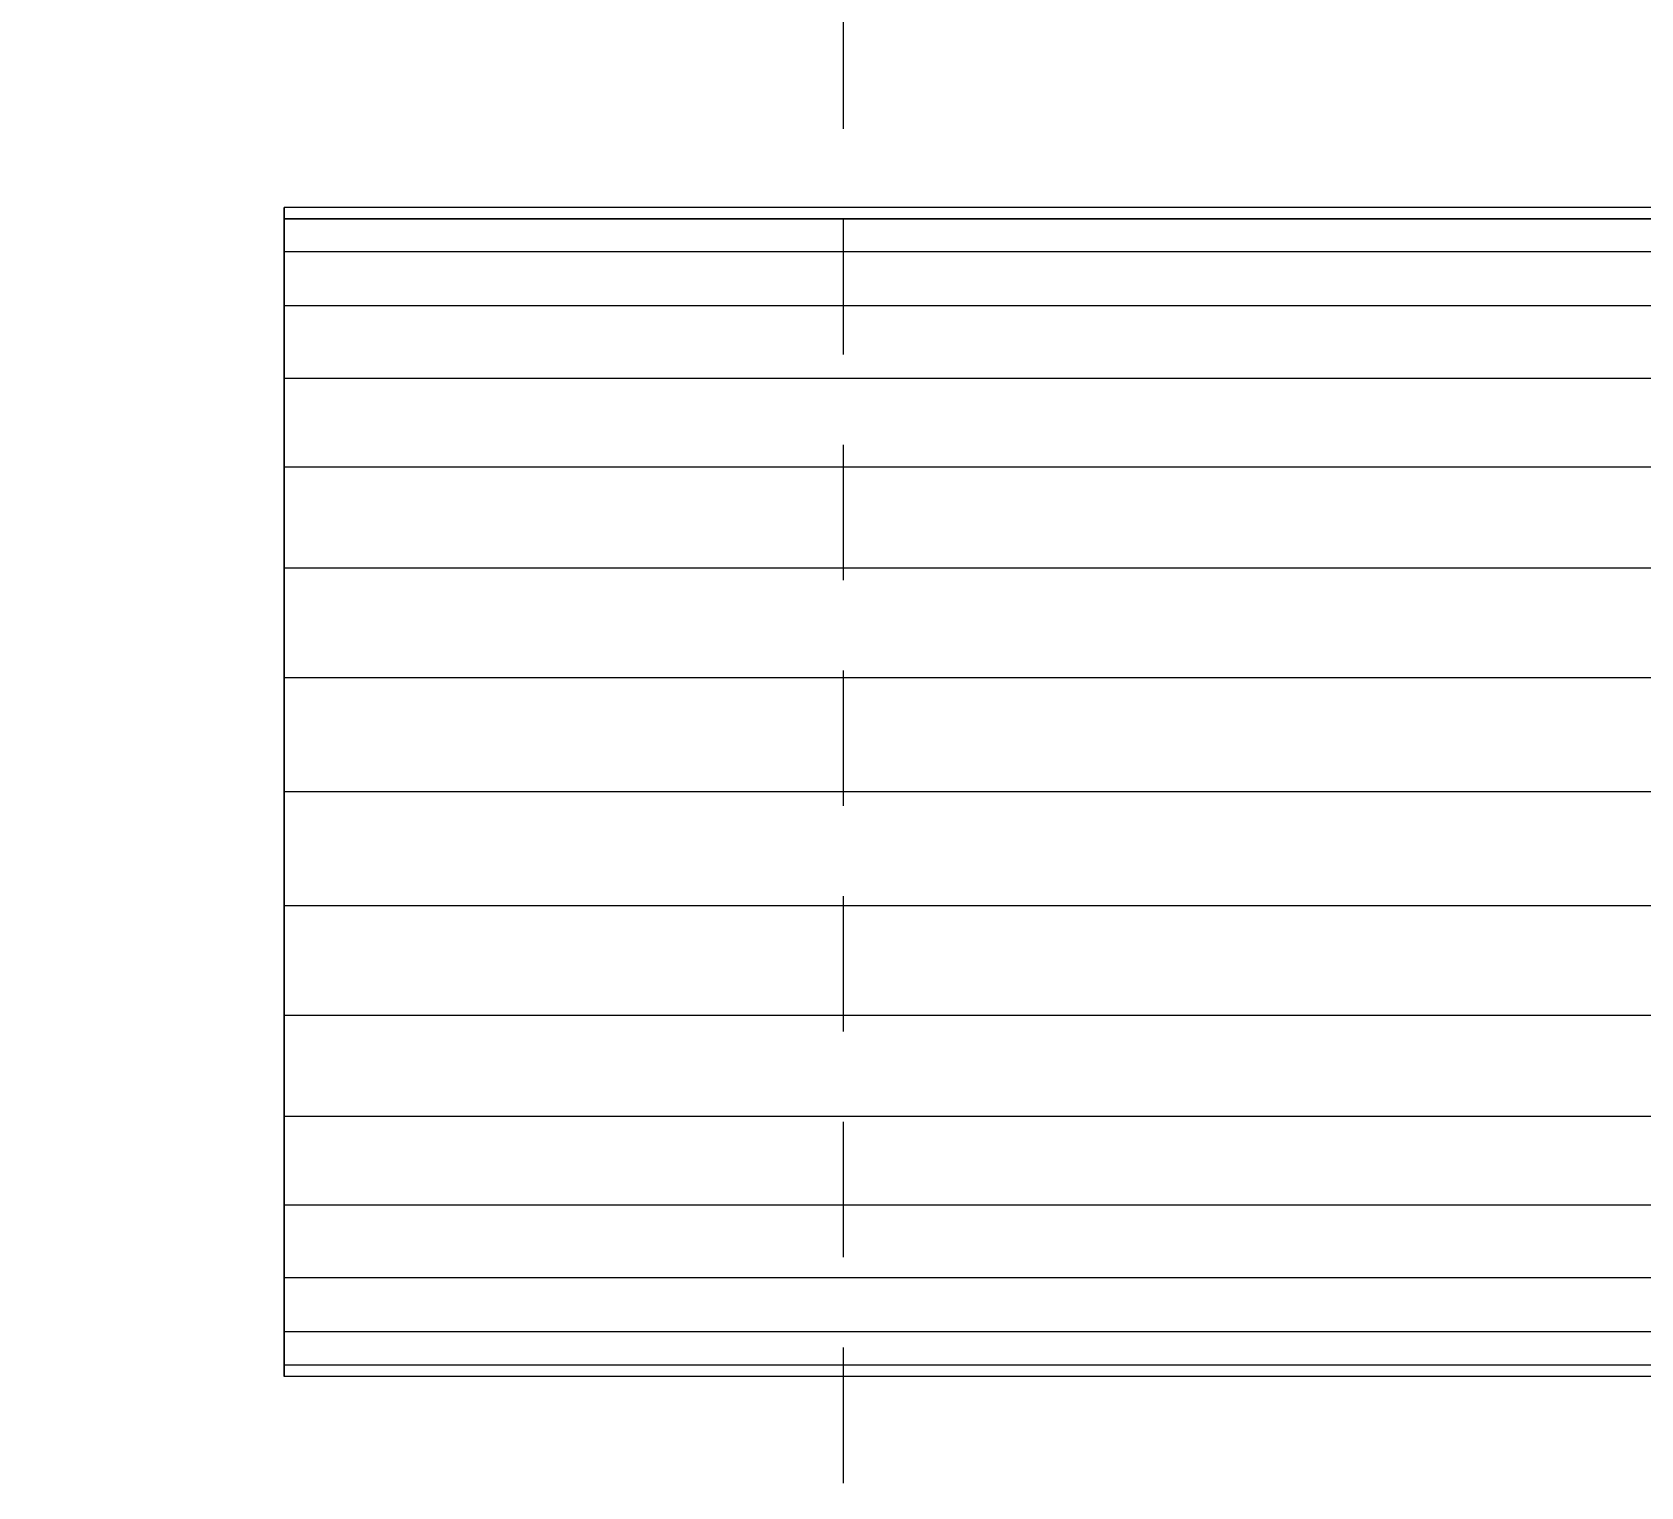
# Model space of a CAD drawing. Header units: millimetres. Extents: x -22443 to 8019, y 3751 to 17584.
# Drawn here: x -19441.9 to -19413.62, y 14221.93 to 14247.5 of the extents above; entities that cross this region are included whole.
import ezdxf

# ---------------------------------------------------------------- set-up
doc = ezdxf.new("R2010")
doc.units = ezdxf.units.MM
doc.linetypes.add('Overhead', pattern=[3.96875, 2.38125, -1.5875])
for name, color, linetype, lineweight in [('A-ANNO-DIMS', 211, 'Continuous', 9), ('A-ANNO-DIMS-50', 211, 'Continuous', 9), ('A-GENM', 13, 'Continuous', 18), ('S-STRS-MBND', 31, 'Overhead', 18)]:
    doc.layers.add(name, color=color, linetype=linetype, lineweight=lineweight)
doc.styles.add('Arial', font='arial.ttf', dxfattribs={"height": 125})
doc.dimstyles.new('Diagonal_-_2_5mm_Arial', dxfattribs={"dimscale": 304.8, "dimtxt": 127.532425, "dimasz": 0.492126, "dimexe": 0.393701, "dimexo": 0.246063, "dimgap": 0.287073, "dimtad": 1, "dimdec": 0, "dimzin": 0, "dimdsep": 46, "dimtxsty": 'Arial', "dimblk1": 'OBLIQUE', "dimblk2": 'OBLIQUE', "dimsah": 1, "dimcen": 0.09, "dimdle": 0.393701, "dimazin": 0, "dimtfac": 1, "dimtdec": 4, "dimtix": 1, "dimtmove": 0, "dimatfit": 3, "dimfxl": 1, "dimtvp": 1, "dimtolj": 1, "dimtzin": 0, "dimarcsym": 2})

# ---------------------------------------------------------------- blocks, each defined once
blk = doc.blocks.new('Nevera autoservicio 1_34m - Nevera autoservicio 1_34m-502275-Level 1')
at = {"layer": 'A-GENM'}
for p, q in [((205.269, 57.756), (205.269, 57.954)), ((205.269, 57.954), (205.269, 57.756)), ((205.269, 57.756), (205.269, 57.954)), ((404.102, 57.954), (205.269, 57.954)), ((404.102, 57.954), (205.269, 57.954)), ((205.269, 57.954), (205.269, 57.756)), ((205.269, 57.756), (205.269, 57.954)), ((205.269, 57.954), (205.269, 57.756)), ((404.102, 57.954), (205.269, 57.954)), ((205.269, 57.756), (205.269, 57.954)), ((404.102, 57.954), (205.269, 57.954)), ((205.269, 57.954), (205.269, 57.756)), ((205.269, 57.756), (205.269, 57.954)), ((205.269, 57.954), (205.269, 57.756)), ((404.102, 57.954), (205.269, 57.954)), ((205.269, 57.756), (205.269, 57.954)), ((404.102, 57.954), (205.269, 57.954)), ((205.269, 57.954), (205.269, 57.756)), ((205.269, 57.756), (205.269, 57.954)), ((205.269, 57.954), (205.269, 57.756)), ((205.269, 57.756), (205.269, 57.954)), ((404.102, 57.954), (205.269, 57.954)), ((404.102, 57.954), (205.269, 57.954)), ((205.269, 57.954), (205.269, 57.756)), ((205.269, 57.756), (205.269, 57.954)), ((205.269, 57.954), (205.269, 57.756)), ((404.102, 57.954), (205.269, 57.954)), ((205.269, 57.954), (205.269, 57.756)), ((404.102, 57.954), (205.269, 57.954)), ((205.269, 57.954), (205.269, 57.756)), ((205.269, 57.756), (205.269, 57.954)), ((205.269, 57.954), (205.269, 57.756)), ((404.102, 57.954), (205.269, 57.954)), ((205.269, 57.954), (205.269, 57.756)), ((404.102, 57.954), (205.269, 57.954)), ((205.269, 57.954), (205.269, 57.756)), ((205.269, 57.172), (205.269, 57.756)), ((205.269, 57.756), (205.269, 57.172)), ((205.269, 57.756), (404.102, 57.756)), ((404.102, 57.756), (205.269, 57.756)), ((205.269, 57.172), (205.269, 57.756)), ((404.102, 57.756), (205.269, 57.756)), ((205.269, 57.756), (205.269, 57.172)), ((404.102, 57.756), (205.269, 57.756)), ((205.269, 57.172), (205.269, 57.756)), ((205.269, 57.756), (205.269, 57.172)), ((404.102, 57.756), (205.269, 57.756)), ((404.102, 57.756), (205.269, 57.756)), ((205.269, 57.172), (205.269, 57.756)), ((404.102, 57.756), (205.269, 57.756)), ((205.269, 57.756), (205.269, 57.172)), ((404.102, 57.756), (205.269, 57.756)), ((205.269, 57.172), (205.269, 57.756)), ((205.269, 57.756), (205.269, 57.172)), ((404.102, 57.756), (205.269, 57.756)), ((404.102, 57.756), (205.269, 57.756)), ((205.269, 57.172), (205.269, 57.756)), ((404.102, 57.756), (205.269, 57.756)), ((205.269, 57.756), (205.269, 57.172)), ((404.102, 57.756), (205.269, 57.756)), ((205.269, 57.172), (205.269, 57.756)), ((205.269, 57.756), (205.269, 57.172)), ((404.102, 57.756), (205.269, 57.756)), ((404.102, 57.756), (205.269, 57.756)), ((205.269, 57.172), (205.269, 57.756)), ((404.102, 57.756), (205.269, 57.756)), ((205.269, 57.756), (205.269, 57.172)), ((404.102, 57.756), (205.269, 57.756)), ((205.269, 57.172), (205.269, 57.756)), ((205.269, 57.756), (205.269, 57.172)), ((404.102, 57.756), (205.269, 57.756)), ((404.102, 57.756), (205.269, 57.756)), ((205.269, 57.172), (205.269, 57.756)), ((404.102, 57.756), (205.269, 57.756)), ((205.269, 57.756), (205.269, 57.172)), ((404.102, 57.756), (205.269, 57.756)), ((205.269, 57.172), (205.269, 57.756)), ((205.269, 57.756), (205.269, 57.172)), ((404.102, 57.756), (205.269, 57.756)), ((404.102, 57.756), (205.269, 57.756)), ((205.269, 57.172), (205.269, 57.756)), ((404.102, 57.756), (205.269, 57.756)), ((205.269, 57.756), (205.269, 57.172)), ((404.102, 57.756), (205.269, 57.756)), ((205.269, 56.222), (205.269, 57.172)), ((205.269, 57.172), (205.269, 56.222)), ((404.102, 57.172), (205.269, 57.172)), ((404.102, 57.172), (205.269, 57.172)), ((205.269, 56.222), (205.269, 57.172)), ((404.102, 57.172), (205.269, 57.172)), ((205.269, 57.172), (205.269, 56.222)), ((404.102, 57.172), (205.269, 57.172)), ((205.269, 56.222), (205.269, 57.172)), ((205.269, 57.172), (205.269, 56.222)), ((404.102, 57.172), (205.269, 57.172)), ((404.102, 57.172), (205.269, 57.172)), ((205.269, 56.222), (205.269, 57.172)), ((404.102, 57.172), (205.269, 57.172)), ((205.269, 57.172), (205.269, 56.222)), ((404.102, 57.172), (205.269, 57.172)), ((205.269, 56.222), (205.269, 57.172)), ((205.269, 57.172), (205.269, 56.222)), ((404.102, 57.172), (205.269, 57.172)), ((404.102, 57.172), (205.269, 57.172)), ((205.269, 56.222), (205.269, 57.172)), ((404.102, 57.172), (205.269, 57.172)), ((205.269, 57.172), (205.269, 56.222)), ((404.102, 57.172), (205.269, 57.172)), ((205.269, 56.222), (205.269, 57.172)), ((205.269, 57.172), (205.269, 56.222)), ((404.102, 57.172), (205.269, 57.172)), ((404.102, 57.172), (205.269, 57.172)), ((205.269, 56.222), (205.269, 57.172)), ((404.102, 57.172), (205.269, 57.172)), ((205.269, 57.172), (205.269, 56.222)), ((404.102, 57.172), (205.269, 57.172)), ((205.269, 56.222), (205.269, 57.172)), ((205.269, 57.172), (205.269, 56.222)), ((404.102, 57.172), (205.269, 57.172)), ((404.102, 57.172), (205.269, 57.172)), ((205.269, 56.222), (205.269, 57.172)), ((404.102, 57.172), (205.269, 57.172)), ((205.269, 57.172), (205.269, 56.222)), ((404.102, 57.172), (205.269, 57.172)), ((205.269, 56.222), (205.269, 57.172)), ((205.269, 57.172), (205.269, 56.222)), ((404.102, 57.172), (205.269, 57.172)), ((404.102, 57.172), (205.269, 57.172)), ((205.269, 56.222), (205.269, 57.172)), ((404.102, 57.172), (205.269, 57.172)), ((205.269, 57.172), (205.269, 56.222)), ((404.102, 57.172), (205.269, 57.172)), ((205.269, 54.944), (205.269, 56.222)), ((205.269, 56.222), (205.269, 54.944)), ((404.102, 56.222), (205.269, 56.222)), ((404.102, 56.222), (205.269, 56.222)), ((205.269, 54.944), (205.269, 56.222)), ((404.102, 56.222), (205.269, 56.222)), ((205.269, 56.222), (205.269, 54.944)), ((404.102, 56.222), (205.269, 56.222)), ((205.269, 54.944), (205.269, 56.222)), ((205.269, 56.222), (205.269, 54.944)), ((404.102, 56.222), (205.269, 56.222)), ((404.102, 56.222), (205.269, 56.222)), ((205.269, 54.944), (205.269, 56.222)), ((404.102, 56.222), (205.269, 56.222)), ((205.269, 56.222), (205.269, 54.944)), ((404.102, 56.222), (205.269, 56.222)), ((205.269, 54.944), (205.269, 56.222)), ((205.269, 56.222), (205.269, 54.944)), ((404.102, 56.222), (205.269, 56.222)), ((404.102, 56.222), (205.269, 56.222)), ((205.269, 54.944), (205.269, 56.222)), ((404.102, 56.222), (205.269, 56.222)), ((205.269, 56.222), (205.269, 54.944)), ((404.102, 56.222), (205.269, 56.222)), ((205.269, 54.944), (205.269, 56.222)), ((205.269, 56.222), (205.269, 54.944)), ((404.102, 56.222), (205.269, 56.222)), ((404.102, 56.222), (205.269, 56.222)), ((205.269, 54.944), (205.269, 56.222)), ((404.102, 56.222), (205.269, 56.222)), ((205.269, 56.222), (205.269, 54.944)), ((404.102, 56.222), (205.269, 56.222)), ((205.269, 54.944), (205.269, 56.222)), ((205.269, 56.222), (205.269, 54.944)), ((404.102, 56.222), (205.269, 56.222)), ((404.102, 56.222), (205.269, 56.222)), ((205.269, 54.944), (205.269, 56.222)), ((404.102, 56.222), (205.269, 56.222)), ((205.269, 56.222), (205.269, 54.944)), ((404.102, 56.222), (205.269, 56.222)), ((205.269, 54.944), (205.269, 56.222)), ((205.269, 56.222), (205.269, 54.944)), ((404.102, 56.222), (205.269, 56.222)), ((404.102, 56.222), (205.269, 56.222)), ((205.269, 54.944), (205.269, 56.222)), ((404.102, 56.222), (205.269, 56.222)), ((205.269, 56.222), (205.269, 54.944)), ((404.102, 56.222), (205.269, 56.222)), ((205.269, 53.387), (205.269, 54.944)), ((205.269, 53.387), (205.269, 54.944)), ((404.102, 54.944), (205.269, 54.944)), ((404.102, 54.944), (205.269, 54.944)), ((205.269, 53.387), (205.269, 54.944)), ((404.102, 54.944), (205.269, 54.944)), ((205.269, 54.944), (205.269, 53.387)), ((404.102, 54.944), (205.269, 54.944)), ((205.269, 53.387), (205.269, 54.944)), ((205.269, 53.387), (205.269, 54.944)), ((404.102, 54.944), (205.269, 54.944)), ((404.102, 54.944), (205.269, 54.944)), ((205.269, 53.387), (205.269, 54.944)), ((404.102, 54.944), (205.269, 54.944)), ((205.269, 54.944), (205.269, 53.387)), ((404.102, 54.944), (205.269, 54.944)), ((205.269, 53.387), (205.269, 54.944)), ((205.269, 53.387), (205.269, 54.944)), ((404.102, 54.944), (205.269, 54.944)), ((404.102, 54.944), (205.269, 54.944)), ((205.269, 53.387), (205.269, 54.944)), ((404.102, 54.944), (205.269, 54.944)), ((205.269, 54.944), (205.269, 53.387)), ((404.102, 54.944), (205.269, 54.944)), ((205.269, 53.387), (205.269, 54.944)), ((205.269, 53.387), (205.269, 54.944)), ((404.102, 54.944), (205.269, 54.944)), ((404.102, 54.944), (205.269, 54.944)), ((205.269, 53.387), (205.269, 54.944)), ((404.102, 54.944), (205.269, 54.944)), ((205.269, 54.944), (205.269, 53.387)), ((404.102, 54.944), (205.269, 54.944)), ((205.269, 53.387), (205.269, 54.944)), ((205.269, 53.387), (205.269, 54.944)), ((404.102, 54.944), (205.269, 54.944)), ((404.102, 54.944), (205.269, 54.944)), ((205.269, 53.387), (205.269, 54.944)), ((404.102, 54.944), (205.269, 54.944)), ((205.269, 54.944), (205.269, 53.387)), ((404.102, 54.944), (205.269, 54.944)), ((205.269, 53.387), (205.269, 54.944)), ((205.269, 53.387), (205.269, 54.944)), ((404.102, 54.944), (205.269, 54.944)), ((404.102, 54.944), (205.269, 54.944)), ((205.269, 53.387), (205.269, 54.944)), ((404.102, 54.944), (205.269, 54.944)), ((205.269, 54.944), (205.269, 53.387)), ((404.102, 54.944), (205.269, 54.944)), ((205.269, 51.61), (205.269, 53.387)), ((205.269, 53.387), (205.269, 51.61)), ((404.102, 53.387), (205.269, 53.387)), ((404.102, 53.387), (205.269, 53.387)), ((205.269, 51.61), (205.269, 53.387)), ((404.102, 53.387), (205.269, 53.387)), ((205.269, 53.387), (205.269, 51.61)), ((404.102, 53.387), (205.269, 53.387)), ((205.269, 51.61), (205.269, 53.387)), ((205.269, 53.387), (205.269, 51.61)), ((404.102, 53.387), (205.269, 53.387)), ((404.102, 53.387), (205.269, 53.387)), ((205.269, 51.61), (205.269, 53.387)), ((404.102, 53.387), (205.269, 53.387)), ((205.269, 53.387), (205.269, 51.61)), ((404.102, 53.387), (205.269, 53.387)), ((205.269, 51.61), (205.269, 53.387)), ((205.269, 53.387), (205.269, 51.61)), ((404.102, 53.387), (205.269, 53.387)), ((404.102, 53.387), (205.269, 53.387)), ((205.269, 51.61), (205.269, 53.387)), ((404.102, 53.387), (205.269, 53.387)), ((205.269, 53.387), (205.269, 51.61)), ((404.102, 53.387), (205.269, 53.387)), ((205.269, 51.61), (205.269, 53.387)), ((205.269, 53.387), (205.269, 51.61)), ((404.102, 53.387), (205.269, 53.387)), ((404.102, 53.387), (205.269, 53.387)), ((205.269, 51.61), (205.269, 53.387)), ((404.102, 53.387), (205.269, 53.387)), ((205.269, 53.387), (205.269, 51.61)), ((404.102, 53.387), (205.269, 53.387)), ((205.269, 51.61), (205.269, 53.387)), ((205.269, 53.387), (205.269, 51.61)), ((404.102, 53.387), (205.269, 53.387)), ((404.102, 53.387), (205.269, 53.387)), ((205.269, 51.61), (205.269, 53.387)), ((404.102, 53.387), (205.269, 53.387)), ((205.269, 53.387), (205.269, 51.61)), ((404.102, 53.387), (205.269, 53.387)), ((205.269, 51.61), (205.269, 53.387)), ((205.269, 53.387), (205.269, 51.61)), ((404.102, 53.387), (205.269, 53.387)), ((404.102, 53.387), (205.269, 53.387)), ((205.269, 51.61), (205.269, 53.387)), ((404.102, 53.387), (205.269, 53.387)), ((205.269, 53.387), (205.269, 51.61)), ((404.102, 53.387), (205.269, 53.387)), ((205.269, 49.682), (205.269, 51.61)), ((205.269, 51.61), (205.269, 49.682)), ((404.102, 51.61), (205.269, 51.61)), ((404.102, 51.61), (205.269, 51.61)), ((205.269, 49.682), (205.269, 51.61)), ((404.102, 51.61), (205.269, 51.61)), ((205.269, 51.61), (205.269, 49.682)), ((404.102, 51.61), (205.269, 51.61)), ((205.269, 49.682), (205.269, 51.61)), ((205.269, 51.61), (205.269, 49.682)), ((404.102, 51.61), (205.269, 51.61)), ((404.102, 51.61), (205.269, 51.61)), ((205.269, 49.682), (205.269, 51.61)), ((404.102, 51.61), (205.269, 51.61)), ((205.269, 51.61), (205.269, 49.682)), ((404.102, 51.61), (205.269, 51.61)), ((205.269, 49.682), (205.269, 51.61)), ((205.269, 51.61), (205.269, 49.682)), ((404.102, 51.61), (205.269, 51.61)), ((404.102, 51.61), (205.269, 51.61)), ((205.269, 49.682), (205.269, 51.61)), ((404.102, 51.61), (205.269, 51.61)), ((205.269, 51.61), (205.269, 49.682)), ((404.102, 51.61), (205.269, 51.61)), ((205.269, 49.682), (205.269, 51.61)), ((205.269, 51.61), (205.269, 49.682)), ((404.102, 51.61), (205.269, 51.61)), ((404.102, 51.61), (205.269, 51.61)), ((205.269, 49.682), (205.269, 51.61)), ((404.102, 51.61), (205.269, 51.61)), ((205.269, 51.61), (205.269, 49.682)), ((404.102, 51.61), (205.269, 51.61)), ((205.269, 49.682), (205.269, 51.61)), ((205.269, 51.61), (205.269, 49.682)), ((404.102, 51.61), (205.269, 51.61)), ((404.102, 51.61), (205.269, 51.61)), ((205.269, 49.682), (205.269, 51.61)), ((404.102, 51.61), (205.269, 51.61)), ((205.269, 51.61), (205.269, 49.682)), ((404.102, 51.61), (205.269, 51.61)), ((205.269, 49.682), (205.269, 51.61)), ((205.269, 51.61), (205.269, 49.682)), ((404.102, 51.61), (205.269, 51.61)), ((404.102, 51.61), (205.269, 51.61)), ((205.269, 49.682), (205.269, 51.61)), ((404.102, 51.61), (205.269, 51.61)), ((205.269, 51.61), (205.269, 49.682)), ((404.102, 51.61), (205.269, 51.61)), ((205.269, 47.677), (205.269, 49.682)), ((205.269, 49.682), (205.269, 47.677)), ((404.102, 49.682), (205.269, 49.682)), ((404.102, 49.682), (205.269, 49.682)), ((205.269, 47.677), (205.269, 49.682)), ((404.102, 49.682), (205.269, 49.682)), ((205.269, 49.682), (205.269, 47.677)), ((404.102, 49.682), (205.269, 49.682)), ((205.269, 47.677), (205.269, 49.682)), ((205.269, 49.682), (205.269, 47.677)), ((404.102, 49.682), (205.269, 49.682)), ((404.102, 49.682), (205.269, 49.682)), ((205.269, 47.677), (205.269, 49.682)), ((404.102, 49.682), (205.269, 49.682)), ((205.269, 49.682), (205.269, 47.677)), ((404.102, 49.682), (205.269, 49.682)), ((205.269, 47.677), (205.269, 49.682)), ((205.269, 49.682), (205.269, 47.677)), ((404.102, 49.682), (205.269, 49.682)), ((404.102, 49.682), (205.269, 49.682)), ((205.269, 47.677), (205.269, 49.682)), ((404.102, 49.682), (205.269, 49.682)), ((205.269, 49.682), (205.269, 47.677)), ((404.102, 49.682), (205.269, 49.682)), ((205.269, 47.677), (205.269, 49.682)), ((205.269, 49.682), (205.269, 47.677)), ((404.102, 49.682), (205.269, 49.682)), ((404.102, 49.682), (205.269, 49.682)), ((205.269, 47.677), (205.269, 49.682)), ((404.102, 49.682), (205.269, 49.682)), ((205.269, 49.682), (205.269, 47.677)), ((404.102, 49.682), (205.269, 49.682)), ((205.269, 47.677), (205.269, 49.682)), ((205.269, 49.682), (205.269, 47.677)), ((404.102, 49.682), (205.269, 49.682)), ((404.102, 49.682), (205.269, 49.682)), ((205.269, 47.677), (205.269, 49.682)), ((404.102, 49.682), (205.269, 49.682)), ((205.269, 49.682), (205.269, 47.677)), ((404.102, 49.682), (205.269, 49.682)), ((205.269, 47.677), (205.269, 49.682)), ((205.269, 49.682), (205.269, 47.677)), ((404.102, 49.682), (205.269, 49.682)), ((404.102, 49.682), (205.269, 49.682)), ((205.269, 47.677), (205.269, 49.682)), ((404.102, 49.682), (205.269, 49.682)), ((205.269, 49.682), (205.269, 47.677)), ((404.102, 49.682), (205.269, 49.682)), ((205.269, 47.677), (205.269, 45.672)), ((205.269, 45.672), (205.269, 47.677)), ((404.102, 47.677), (205.269, 47.677)), ((404.102, 47.677), (205.269, 47.677)), ((205.269, 45.672), (205.269, 47.677)), ((404.102, 47.677), (205.269, 47.677)), ((205.269, 47.677), (205.269, 45.672)), ((404.102, 47.677), (205.269, 47.677)), ((205.269, 47.677), (205.269, 45.672)), ((205.269, 45.672), (205.269, 47.677)), ((404.102, 47.677), (205.269, 47.677)), ((404.102, 47.677), (205.269, 47.677)), ((205.269, 45.672), (205.269, 47.677)), ((404.102, 47.677), (205.269, 47.677)), ((205.269, 47.677), (205.269, 45.672)), ((404.102, 47.677), (205.269, 47.677)), ((205.269, 47.677), (205.269, 45.672)), ((205.269, 45.672), (205.269, 47.677)), ((404.102, 47.677), (205.269, 47.677)), ((404.102, 47.677), (205.269, 47.677)), ((205.269, 45.672), (205.269, 47.677)), ((404.102, 47.677), (205.269, 47.677)), ((205.269, 47.677), (205.269, 45.672)), ((404.102, 47.677), (205.269, 47.677)), ((205.269, 47.677), (205.269, 45.672)), ((205.269, 45.672), (205.269, 47.677)), ((404.102, 47.677), (205.269, 47.677)), ((404.102, 47.677), (205.269, 47.677)), ((205.269, 45.672), (205.269, 47.677)), ((404.102, 47.677), (205.269, 47.677)), ((205.269, 47.677), (205.269, 45.672)), ((404.102, 47.677), (205.269, 47.677)), ((205.269, 47.677), (205.269, 45.672)), ((205.269, 45.672), (205.269, 47.677)), ((404.102, 47.677), (205.269, 47.677)), ((404.102, 47.677), (205.269, 47.677)), ((205.269, 45.672), (205.269, 47.677)), ((404.102, 47.677), (205.269, 47.677)), ((205.269, 47.677), (205.269, 45.672)), ((404.102, 47.677), (205.269, 47.677)), ((205.269, 47.677), (205.269, 45.672)), ((205.269, 45.672), (205.269, 47.677)), ((404.102, 47.677), (205.269, 47.677)), ((404.102, 47.677), (205.269, 47.677)), ((205.269, 45.672), (205.269, 47.677)), ((404.102, 47.677), (205.269, 47.677)), ((205.269, 47.677), (205.269, 45.672)), ((404.102, 47.677), (205.269, 47.677)), ((205.269, 45.672), (205.269, 43.745)), ((205.269, 43.745), (205.269, 45.672)), ((404.102, 45.672), (205.269, 45.672)), ((404.102, 45.672), (205.269, 45.672)), ((205.269, 43.745), (205.269, 45.672)), ((404.102, 45.672), (205.269, 45.672)), ((205.269, 45.672), (205.269, 43.745)), ((404.102, 45.672), (205.269, 45.672)), ((205.269, 45.672), (205.269, 43.745)), ((205.269, 43.745), (205.269, 45.672)), ((404.102, 45.672), (205.269, 45.672)), ((404.102, 45.672), (205.269, 45.672)), ((205.269, 43.745), (205.269, 45.672)), ((404.102, 45.672), (205.269, 45.672)), ((205.269, 45.672), (205.269, 43.745)), ((404.102, 45.672), (205.269, 45.672)), ((205.269, 45.672), (205.269, 43.745)), ((205.269, 43.745), (205.269, 45.672)), ((404.102, 45.672), (205.269, 45.672)), ((404.102, 45.672), (205.269, 45.672)), ((205.269, 43.745), (205.269, 45.672)), ((404.102, 45.672), (205.269, 45.672)), ((205.269, 45.672), (205.269, 43.745)), ((404.102, 45.672), (205.269, 45.672)), ((205.269, 45.672), (205.269, 43.745)), ((205.269, 43.745), (205.269, 45.672)), ((404.102, 45.672), (205.269, 45.672)), ((404.102, 45.672), (205.269, 45.672)), ((205.269, 43.745), (205.269, 45.672)), ((404.102, 45.672), (205.269, 45.672)), ((205.269, 45.672), (205.269, 43.745)), ((404.102, 45.672), (205.269, 45.672)), ((205.269, 45.672), (205.269, 43.745)), ((205.269, 43.745), (205.269, 45.672)), ((404.102, 45.672), (205.269, 45.672)), ((404.102, 45.672), (205.269, 45.672)), ((205.269, 43.745), (205.269, 45.672)), ((404.102, 45.672), (205.269, 45.672)), ((205.269, 45.672), (205.269, 43.745)), ((404.102, 45.672), (205.269, 45.672)), ((205.269, 45.672), (205.269, 43.745)), ((205.269, 43.745), (205.269, 45.672)), ((404.102, 45.672), (205.269, 45.672)), ((404.102, 45.672), (205.269, 45.672)), ((205.269, 43.745), (205.269, 45.672)), ((404.102, 45.672), (205.269, 45.672)), ((205.269, 45.672), (205.269, 43.745)), ((404.102, 45.672), (205.269, 45.672)), ((205.269, 43.745), (205.269, 41.968)), ((205.269, 41.968), (205.269, 43.745)), ((404.102, 43.745), (205.269, 43.745)), ((404.102, 43.745), (205.269, 43.745)), ((205.269, 41.968), (205.269, 43.745)), ((404.102, 43.745), (205.269, 43.745)), ((205.269, 43.745), (205.269, 41.968)), ((404.102, 43.745), (205.269, 43.745)), ((205.269, 43.745), (205.269, 41.968)), ((205.269, 41.968), (205.269, 43.745)), ((404.102, 43.745), (205.269, 43.745)), ((404.102, 43.745), (205.269, 43.745)), ((205.269, 41.968), (205.269, 43.745)), ((404.102, 43.745), (205.269, 43.745)), ((205.269, 43.745), (205.269, 41.968)), ((404.102, 43.745), (205.269, 43.745)), ((205.269, 43.745), (205.269, 41.968)), ((205.269, 41.968), (205.269, 43.745)), ((404.102, 43.745), (205.269, 43.745)), ((404.102, 43.745), (205.269, 43.745)), ((205.269, 41.968), (205.269, 43.745)), ((404.102, 43.745), (205.269, 43.745)), ((205.269, 43.745), (205.269, 41.968)), ((404.102, 43.745), (205.269, 43.745)), ((205.269, 43.745), (205.269, 41.968)), ((205.269, 41.968), (205.269, 43.745)), ((404.102, 43.745), (205.269, 43.745)), ((404.102, 43.745), (205.269, 43.745)), ((205.269, 41.968), (205.269, 43.745)), ((404.102, 43.745), (205.269, 43.745)), ((205.269, 43.745), (205.269, 41.968)), ((404.102, 43.745), (205.269, 43.745)), ((205.269, 43.745), (205.269, 41.968)), ((205.269, 41.968), (205.269, 43.745)), ((404.102, 43.745), (205.269, 43.745)), ((404.102, 43.745), (205.269, 43.745)), ((205.269, 41.968), (205.269, 43.745)), ((404.102, 43.745), (205.269, 43.745)), ((205.269, 43.745), (205.269, 41.968)), ((404.102, 43.745), (205.269, 43.745)), ((205.269, 43.745), (205.269, 41.968)), ((205.269, 41.968), (205.269, 43.745)), ((404.102, 43.745), (205.269, 43.745)), ((404.102, 43.745), (205.269, 43.745)), ((205.269, 41.968), (205.269, 43.745)), ((404.102, 43.745), (205.269, 43.745)), ((205.269, 43.745), (205.269, 41.968)), ((404.102, 43.745), (205.269, 43.745)), ((205.269, 41.968), (205.269, 40.411)), ((205.269, 40.411), (205.269, 41.968)), ((404.102, 41.968), (205.269, 41.968)), ((404.102, 41.968), (205.269, 41.968)), ((205.269, 40.411), (205.269, 41.968)), ((404.102, 41.968), (205.269, 41.968)), ((205.269, 41.968), (205.269, 40.411)), ((404.102, 41.968), (205.269, 41.968)), ((205.269, 41.968), (205.269, 40.411)), ((205.269, 40.411), (205.269, 41.968)), ((404.102, 41.968), (205.269, 41.968)), ((404.102, 41.968), (205.269, 41.968)), ((205.269, 40.411), (205.269, 41.968)), ((404.102, 41.968), (205.269, 41.968)), ((205.269, 41.968), (205.269, 40.411)), ((404.102, 41.968), (205.269, 41.968)), ((205.269, 41.968), (205.269, 40.411)), ((205.269, 40.411), (205.269, 41.968)), ((404.102, 41.968), (205.269, 41.968)), ((404.102, 41.968), (205.269, 41.968)), ((205.269, 40.411), (205.269, 41.968)), ((404.102, 41.968), (205.269, 41.968)), ((205.269, 41.968), (205.269, 40.411)), ((404.102, 41.968), (205.269, 41.968)), ((205.269, 41.968), (205.269, 40.411)), ((205.269, 40.411), (205.269, 41.968)), ((404.102, 41.968), (205.269, 41.968)), ((404.102, 41.968), (205.269, 41.968)), ((205.269, 40.411), (205.269, 41.968)), ((404.102, 41.968), (205.269, 41.968)), ((205.269, 41.968), (205.269, 40.411)), ((404.102, 41.968), (205.269, 41.968)), ((205.269, 41.968), (205.269, 40.411)), ((205.269, 40.411), (205.269, 41.968)), ((404.102, 41.968), (205.269, 41.968)), ((404.102, 41.968), (205.269, 41.968)), ((205.269, 40.411), (205.269, 41.968)), ((404.102, 41.968), (205.269, 41.968)), ((205.269, 41.968), (205.269, 40.411)), ((404.102, 41.968), (205.269, 41.968)), ((205.269, 41.968), (205.269, 40.411)), ((205.269, 40.411), (205.269, 41.968)), ((404.102, 41.968), (205.269, 41.968)), ((404.102, 41.968), (205.269, 41.968)), ((205.269, 40.411), (205.269, 41.968)), ((404.102, 41.968), (205.269, 41.968)), ((205.269, 41.968), (205.269, 40.411)), ((404.102, 41.968), (205.269, 41.968)), ((205.269, 40.411), (205.269, 39.132)), ((205.269, 39.132), (205.269, 40.411)), ((404.102, 40.411), (205.269, 40.411)), ((404.102, 40.411), (205.269, 40.411)), ((205.269, 39.132), (205.269, 40.411)), ((404.102, 40.411), (205.269, 40.411)), ((205.269, 40.411), (205.269, 39.132)), ((404.102, 40.411), (205.269, 40.411)), ((205.269, 40.411), (205.269, 39.132)), ((205.269, 39.132), (205.269, 40.411)), ((404.102, 40.411), (205.269, 40.411)), ((404.102, 40.411), (205.269, 40.411)), ((205.269, 39.132), (205.269, 40.411)), ((404.102, 40.411), (205.269, 40.411)), ((205.269, 40.411), (205.269, 39.132)), ((404.102, 40.411), (205.269, 40.411)), ((205.269, 40.411), (205.269, 39.132)), ((205.269, 39.132), (205.269, 40.411)), ((404.102, 40.411), (205.269, 40.411)), ((404.102, 40.411), (205.269, 40.411)), ((205.269, 39.132), (205.269, 40.411)), ((404.102, 40.411), (205.269, 40.411)), ((205.269, 40.411), (205.269, 39.132)), ((404.102, 40.411), (205.269, 40.411)), ((205.269, 40.411), (205.269, 39.132)), ((205.269, 39.132), (205.269, 40.411)), ((404.102, 40.411), (205.269, 40.411)), ((404.102, 40.411), (205.269, 40.411)), ((205.269, 39.132), (205.269, 40.411)), ((404.102, 40.411), (205.269, 40.411)), ((205.269, 40.411), (205.269, 39.132)), ((404.102, 40.411), (205.269, 40.411)), ((205.269, 40.411), (205.269, 39.132)), ((205.269, 39.132), (205.269, 40.411)), ((404.102, 40.411), (205.269, 40.411)), ((404.102, 40.411), (205.269, 40.411)), ((205.269, 39.132), (205.269, 40.411)), ((404.102, 40.411), (205.269, 40.411)), ((205.269, 40.411), (205.269, 39.132)), ((404.102, 40.411), (205.269, 40.411)), ((205.269, 40.411), (205.269, 39.132)), ((205.269, 39.132), (205.269, 40.411)), ((404.102, 40.411), (205.269, 40.411)), ((404.102, 40.411), (205.269, 40.411)), ((205.269, 39.132), (205.269, 40.411)), ((404.102, 40.411), (205.269, 40.411)), ((205.269, 40.411), (205.269, 39.132)), ((404.102, 40.411), (205.269, 40.411)), ((205.269, 39.132), (205.269, 38.183)), ((205.269, 38.183), (205.269, 39.132)), ((404.102, 39.132), (205.269, 39.132)), ((404.102, 39.132), (205.269, 39.132)), ((205.269, 38.183), (205.269, 39.132)), ((404.102, 39.132), (205.269, 39.132)), ((205.269, 39.132), (205.269, 38.183)), ((404.102, 39.132), (205.269, 39.132)), ((205.269, 39.132), (205.269, 38.183)), ((205.269, 38.183), (205.269, 39.132)), ((404.102, 39.132), (205.269, 39.132)), ((404.102, 39.132), (205.269, 39.132)), ((205.269, 38.183), (205.269, 39.132)), ((404.102, 39.132), (205.269, 39.132)), ((205.269, 39.132), (205.269, 38.183)), ((404.102, 39.132), (205.269, 39.132)), ((205.269, 39.132), (205.269, 38.183)), ((205.269, 38.183), (205.269, 39.132)), ((404.102, 39.132), (205.269, 39.132)), ((404.102, 39.132), (205.269, 39.132)), ((205.269, 38.183), (205.269, 39.132)), ((404.102, 39.132), (205.269, 39.132)), ((205.269, 39.132), (205.269, 38.183)), ((404.102, 39.132), (205.269, 39.132)), ((205.269, 39.132), (205.269, 38.183)), ((205.269, 38.183), (205.269, 39.132)), ((404.102, 39.132), (205.269, 39.132)), ((404.102, 39.132), (205.269, 39.132)), ((205.269, 38.183), (205.269, 39.132)), ((404.102, 39.132), (205.269, 39.132)), ((205.269, 39.132), (205.269, 38.183)), ((404.102, 39.132), (205.269, 39.132)), ((205.269, 39.132), (205.269, 38.183)), ((205.269, 38.183), (205.269, 39.132)), ((404.102, 39.132), (205.269, 39.132)), ((404.102, 39.132), (205.269, 39.132)), ((205.269, 38.183), (205.269, 39.132)), ((404.102, 39.132), (205.269, 39.132)), ((205.269, 39.132), (205.269, 38.183)), ((404.102, 39.132), (205.269, 39.132)), ((205.269, 39.132), (205.269, 38.183)), ((205.269, 38.183), (205.269, 39.132)), ((404.102, 39.132), (205.269, 39.132)), ((404.102, 39.132), (205.269, 39.132)), ((205.269, 38.183), (205.269, 39.132)), ((404.102, 39.132), (205.269, 39.132)), ((205.269, 39.132), (205.269, 38.183)), ((404.102, 39.132), (205.269, 39.132)), ((205.269, 38.183), (205.269, 37.598)), ((205.269, 37.598), (205.269, 38.183)), ((404.102, 38.183), (205.269, 38.183)), ((404.102, 38.183), (205.269, 38.183)), ((205.269, 37.598), (205.269, 38.183)), ((404.102, 38.183), (205.269, 38.183)), ((205.269, 38.183), (205.269, 37.598)), ((404.102, 38.183), (205.269, 38.183)), ((205.269, 38.183), (205.269, 37.598)), ((205.269, 37.598), (205.269, 38.183)), ((404.102, 38.183), (205.269, 38.183)), ((404.102, 38.183), (205.269, 38.183)), ((205.269, 37.598), (205.269, 38.183)), ((404.102, 38.183), (205.269, 38.183)), ((205.269, 38.183), (205.269, 37.598)), ((404.102, 38.183), (205.269, 38.183)), ((205.269, 38.183), (205.269, 37.598)), ((205.269, 37.598), (205.269, 38.183)), ((404.102, 38.183), (205.269, 38.183)), ((404.102, 38.183), (205.269, 38.183)), ((205.269, 37.598), (205.269, 38.183)), ((404.102, 38.183), (205.269, 38.183)), ((205.269, 38.183), (205.269, 37.598)), ((404.102, 38.183), (205.269, 38.183)), ((205.269, 38.183), (205.269, 37.598)), ((205.269, 37.598), (205.269, 38.183)), ((404.102, 38.183), (205.269, 38.183)), ((404.102, 38.183), (205.269, 38.183)), ((205.269, 37.598), (205.269, 38.183)), ((404.102, 38.183), (205.269, 38.183)), ((205.269, 38.183), (205.269, 37.598)), ((404.102, 38.183), (205.269, 38.183)), ((205.269, 38.183), (205.269, 37.598)), ((205.269, 37.598), (205.269, 38.183)), ((404.102, 38.183), (205.269, 38.183)), ((404.102, 38.183), (205.269, 38.183)), ((205.269, 37.598), (205.269, 38.183)), ((404.102, 38.183), (205.269, 38.183)), ((205.269, 38.183), (205.269, 37.598)), ((404.102, 38.183), (205.269, 38.183)), ((205.269, 38.183), (205.269, 37.598)), ((205.269, 37.598), (205.269, 38.183)), ((404.102, 38.183), (205.269, 38.183)), ((404.102, 38.183), (205.269, 38.183)), ((205.269, 37.598), (205.269, 38.183)), ((404.102, 38.183), (205.269, 38.183)), ((205.269, 38.183), (205.269, 37.598)), ((404.102, 38.183), (205.269, 38.183)), ((205.269, 37.4), (205.269, 37.598)), ((205.269, 37.4), (205.269, 37.598)), ((404.102, 37.598), (205.269, 37.598)), ((404.102, 37.598), (205.269, 37.598)), ((205.269, 37.598), (205.269, 37.4)), ((404.102, 37.598), (205.269, 37.598)), ((205.269, 37.598), (205.269, 37.4)), ((404.102, 37.598), (205.269, 37.598)), ((205.269, 37.4), (205.269, 37.598)), ((205.269, 37.4), (205.269, 37.598)), ((404.102, 37.598), (205.269, 37.598)), ((404.102, 37.598), (205.269, 37.598)), ((205.269, 37.4), (205.269, 37.598)), ((404.102, 37.598), (205.269, 37.598)), ((205.269, 37.598), (205.269, 37.4)), ((404.102, 37.598), (205.269, 37.598)), ((205.269, 37.4), (205.269, 37.598)), ((205.269, 37.4), (205.269, 37.598)), ((404.102, 37.598), (205.269, 37.598)), ((404.102, 37.598), (205.269, 37.598)), ((205.269, 37.4), (205.269, 37.598)), ((404.102, 37.598), (205.269, 37.598)), ((205.269, 37.598), (205.269, 37.4)), ((404.102, 37.598), (205.269, 37.598)), ((205.269, 37.4), (205.269, 37.598)), ((205.269, 37.4), (205.269, 37.598)), ((404.102, 37.598), (205.269, 37.598)), ((404.102, 37.598), (205.269, 37.598)), ((205.269, 37.4), (205.269, 37.598)), ((404.102, 37.598), (205.269, 37.598)), ((205.269, 37.598), (205.269, 37.4)), ((404.102, 37.598), (205.269, 37.598)), ((205.269, 37.4), (205.269, 37.598)), ((205.269, 37.4), (205.269, 37.598)), ((404.102, 37.598), (205.269, 37.598)), ((404.102, 37.598), (205.269, 37.598)), ((205.269, 37.598), (205.269, 37.4)), ((404.102, 37.598), (205.269, 37.598)), ((205.269, 37.598), (205.269, 37.4)), ((404.102, 37.598), (205.269, 37.598)), ((205.269, 37.4), (205.269, 37.598)), ((205.269, 37.4), (205.269, 37.598)), ((404.102, 37.598), (205.269, 37.598)), ((404.102, 37.598), (205.269, 37.598)), ((205.269, 37.598), (205.269, 37.4)), ((404.102, 37.598), (205.269, 37.598)), ((205.269, 37.598), (205.269, 37.4)), ((404.102, 37.598), (205.269, 37.598)), ((404.102, 37.4), (205.269, 37.4)), ((404.102, 37.4), (205.269, 37.4)), ((404.102, 37.4), (205.269, 37.4)), ((404.102, 37.4), (205.269, 37.4)), ((404.102, 37.4), (205.269, 37.4)), ((404.102, 37.4), (205.269, 37.4)), ((404.102, 37.4), (205.269, 37.4)), ((404.102, 37.4), (205.269, 37.4)), ((404.102, 37.4), (205.269, 37.4)), ((404.102, 37.4), (205.269, 37.4)), ((404.102, 37.4), (205.269, 37.4)), ((404.102, 37.4), (205.269, 37.4))]:
    blk.add_line(p, q, dxfattribs=at)
blk = doc.blocks.new('DIMBLOCK4-Level 1')
at = {"layer": 'A-ANNO-DIMS-50'}
for p, q in [((-22191.521, 15666.468), (-22191.521, 7546.468)), ((-22191.521, 15546.468), (-22311.521, 15546.468)), ((-22191.521, 15546.468), (-11329.566, 15546.468)), ((-22191.521, 7666.468), (-22311.521, 7666.468)), ((-22191.521, 7666.468), (-20582.646, 7666.468))]:
    blk.add_line(p, q, dxfattribs=at)
at = {"layer": 'A-ANNO-DIMS-50', "lineweight": 35}
for p, q in [((-22191.521, 15546.468), (-22266.521, 15621.468)), ((-22191.521, 15546.468), (-22116.521, 15471.468)), ((-22191.521, 7666.468), (-22266.521, 7741.468)), ((-22191.521, 7666.468), (-22116.521, 7591.468))]:
    blk.add_line(p, q, dxfattribs=at)
at = {"layer": 'A-ANNO-DIMS-50', "color": 0, "insert": (-22441.3, 11414.188), "char_height": 125, "width": 461.47117, "attachment_point": 1, "rotation": 90, "line_spacing_factor": 0.941778, "style": 'Arial'}
blk.add_mtext('7880', dxfattribs=at)
blk = doc.blocks.new('_Oblique')
at = {"color": 0, "linetype": 'ByBlock', "lineweight": -2}
blk.add_line((-0.5, -0.5), (0.5, 0.5), dxfattribs=at)

msp = doc.modelspace()

# ---------------------------------------------------------------- linework, layer by layer
at = {"layer": 'S-STRS-MBND'}
msp.add_line((-19427.646, 14466.468), (-19427.646, 10966.468), dxfattribs=at)

# ---------------------------------------------------------------- block references
at = {"layer": 'A-GENM'}
msp.add_blockref('Nevera autoservicio 1_34m - Nevera autoservicio 1_34m-502275-Level 1', (-19642.743, 14186.468), dxfattribs=at)

# ---------------------------------------------------------------- dimensions: what is measured, and where the dimension line sits
at = {"layer": 'A-ANNO-DIMS'}
dim = msp.add_linear_dim(base=(-22191.521, 7666.468), p1=(-11254.566, 15546.468), p2=(-20507.646, 7666.468), angle=90, dimstyle='Diagonal_-_2_5mm_Arial', override={"dimpost": '<>', "dimfxl": 12153.760552}, dxfattribs=at)
dim.commit()
dim.dimension.update_dxf_attribs({"geometry": 'DIMBLOCK4-Level 1', "text_midpoint": (-22342.843, 11606.468)})

doc.saveas('drawing.dxf')
